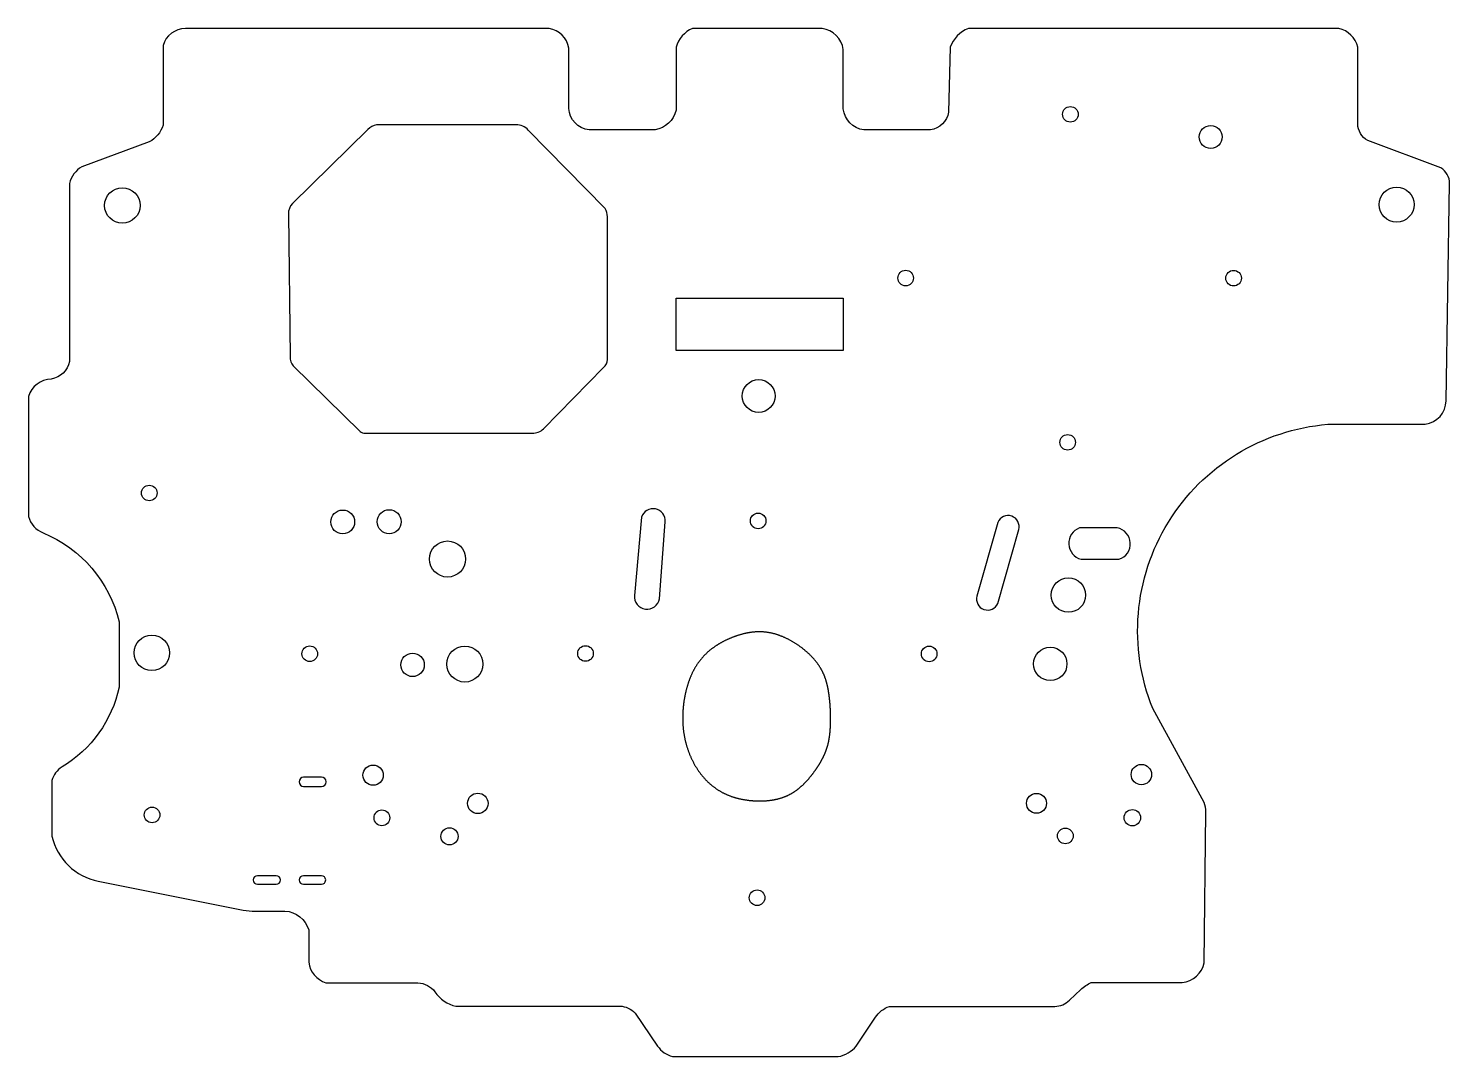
# Model space of a CAD drawing. Header units: millimetres. Extents: x -36.6 to 54.4, y -40.1 to 25.8.
import ezdxf

# ---------------------------------------------------------------- set-up
doc = ezdxf.new("R2010")
doc.units = ezdxf.units.MM
doc.layers.get('0').update_dxf_attribs({"linetype": 'CONTINUOUS'})

msp = doc.modelspace()

# ---------------------------------------------------------------- linework, layer by layer
for points in [[(52.859, 0.41, 0.370125), (54.195, 1.918), (54.419, 15.844, 0.274178), (53.85, 16.841), (49.174, 18.589, -0.270978), (48.543, 19.666), (48.543, 24.578, 0.283748), (47.32, 25.778), (23.6, 25.778, 0.215205), (22.441, 24.578), (22.34, 20.414, -0.317444), (21.175, 19.271), (16.899, 19.271, -0.337033), (15.593, 20.621), (15.593, 24.429, 0.332355), (14.235, 25.775), (5.941, 25.775, 0.23178), (4.887, 24.566), (4.887, 20.532, -0.305618), (3.535, 19.276), (-0.69, 19.276, -0.356186), (-1.995, 20.652), (-1.995, 24.518, 0.331915), (-3.24, 25.763), (-26.544, 25.763, 0.335569), (-27.968, 24.686), (-27.968, 19.575, -0.194934), (-28.854, 18.51), (-33.174, 16.918, 0.196359), (-33.964, 15.841), (-33.964, 4.428, -0.314526), (-35.133, 3.311, 0.321186), (-36.593, 2.195), (-36.593, -5.492, 0.228826), (-35.651, -6.548, -0.24034), (-30.783, -12.248), (-30.783, -16.436, -0.20646), (-34.439, -21.548, 0.194304), (-35.091, -22.417), (-35.091, -25.981, 0.29514), (-32.117, -28.868), (-22.834, -30.716, 0.058919), (-22.073, -30.776), (-20.162, -30.776, -0.31982), (-18.645, -31.989), (-18.645, -34.062, 0.281672), (-17.554, -35.373), (-11.646, -35.373, -0.207084), (-10.556, -35.954, 0.192769), (-9.212, -36.877), (1.286, -36.877, -0.218972), (2.254, -37.322), (3.701, -39.434, 0.179113), (4.65, -40.105), (15.258, -40.105, 0.180384), (16.417, -39.434), (17.644, -37.584, -0.165987), (18.548, -36.888), (29.137, -36.888, 0.2096), (30.07, -36.479), (30.802, -35.805, -0.072207), (31.462, -35.353), (37.302, -35.353, 0.323631), (38.708, -34.09), (38.808, -24.435, 0.086041), (38.708, -23.82), (35.41, -17.796, -0.50553), (46.618, 0.41)], [(0.483, 13.708, 0.129849), (0.341, 14.246), (-4.58, 19.268, 0.205258), (-5.362, 19.603), (-14.311, 19.603, 0.139022), (-14.849, 19.309), (-19.689, 14.55, 0.188783), (-19.943, 13.88), (-19.841, 4.728, 0.156594), (-19.649, 4.149), (-15.346, -0.041, 0.204232), (-15.032, -0.163), (-4.327, -0.163, 0.183723), (-3.606, 0.111), (0.239, 4.059, 0.228051), (0.483, 4.566)], [(4.188, -5.835, 0.885531), (2.671, -5.533), (2.215, -10.557, 0.963029), (3.817, -10.763)], [(24.152, -10.593, 0.939879), (25.488, -11.062), (26.825, -6.336, 0.943573), (25.488, -5.872)], [(33.243, -8.238, 0.782273), (33.127, -6.228), (30.724, -6.228, 0.738164), (30.824, -8.238)], [(-18.98, -22.195, 0.913489), (-18.98, -22.803), (-17.835, -22.803, 1), (-17.835, -22.195)], [(-20.734, -29.067, 1), (-20.734, -28.512), (-21.924, -28.512, 1), (-21.924, -29.067)], [(-17.835, -29.067, 1), (-17.835, -28.512), (-18.98, -28.512, 1), (-18.98, -29.067)]]:
    msp.add_lwpolyline(points, format="xyb", close=True)
msp.add_lwpolyline([(15.593, 5.138), (4.887, 5.138), (4.887, 8.483), (15.593, 8.483)], close=True)
for centre, radius in [((30.133, 20.273), 0.5), ((39.122, 18.821), 0.735), ((-30.576, 14.434), 1.137), ((51.026, 14.489), 1.12), ((19.586, 9.782), 0.5), ((40.588, 9.774), 0.5), ((10.174, 2.222), 1.049), ((29.961, -0.746), 0.5), ((-28.854, -3.991), 0.5), ((-16.465, -5.846), 0.763), ((-13.489, -5.833), 0.77), ((10.14, -5.781), 0.5), ((-9.749, -8.222), 1.156), ((30.007, -10.532), 1.103), ((-28.693, -14.238), 1.137), ((-18.579, -14.293), 0.5), ((-11.99, -15.005), 0.75), ((-8.649, -14.952), 1.153), ((-0.917, -14.276), 0.5), ((21.09, -14.301), 0.5), ((28.85, -14.945), 1.068), ((-14.519, -22.072), 0.65), ((34.682, -22.033), 0.654), ((-7.815, -23.881), 0.657), ((27.964, -23.877), 0.64), ((-28.677, -24.619), 0.5), ((-13.956, -24.808), 0.506), ((34.104, -24.799), 0.525), ((-9.625, -25.994), 0.548), ((29.812, -25.964), 0.502), ((10.073, -29.927), 0.5)]:
    msp.add_circle(centre, radius)
msp.add_open_spline([(14.689, -16.98), (14.703, -17.086), (14.728, -17.303), (14.757, -17.636), (14.781, -18.091), (14.786, -18.657), (14.762, -19.198), (14.706, -19.697), (14.612, -20.147), (14.478, -20.556), (14.305, -20.941), (14.092, -21.321), (13.841, -21.708), (13.553, -22.101), (13.226, -22.486), (12.863, -22.843), (12.463, -23.15), (12.028, -23.392), (11.561, -23.566), (11.067, -23.676), (10.549, -23.728), (10.016, -23.731), (9.474, -23.687), (8.932, -23.592), (8.399, -23.439), (7.885, -23.22), (7.398, -22.927), (6.947, -22.56), (6.542, -22.124), (6.187, -21.631), (5.89, -21.096), (5.653, -20.532), (5.477, -19.954), (5.362, -19.37), (5.303, -18.786), (5.296, -18.203), (5.337, -17.624), (5.421, -17.051), (5.55, -16.489), (5.723, -15.946), (5.947, -15.43), (6.223, -14.954), (6.553, -14.524), (6.936, -14.145), (7.362, -13.818), (7.822, -13.541), (8.304, -13.31), (8.796, -13.123), (9.293, -12.981), (9.793, -12.894), (10.301, -12.869), (10.82, -12.919), (11.35, -13.049), (11.886, -13.26), (12.413, -13.541), (12.913, -13.879), (13.367, -14.257), (13.757, -14.66), (14.073, -15.079), (14.315, -15.513), (14.491, -15.968), (14.589, -16.356), (14.645, -16.662), (14.675, -16.873), (14.689, -16.98)], degree=5)

doc.saveas('drawing.dxf')
